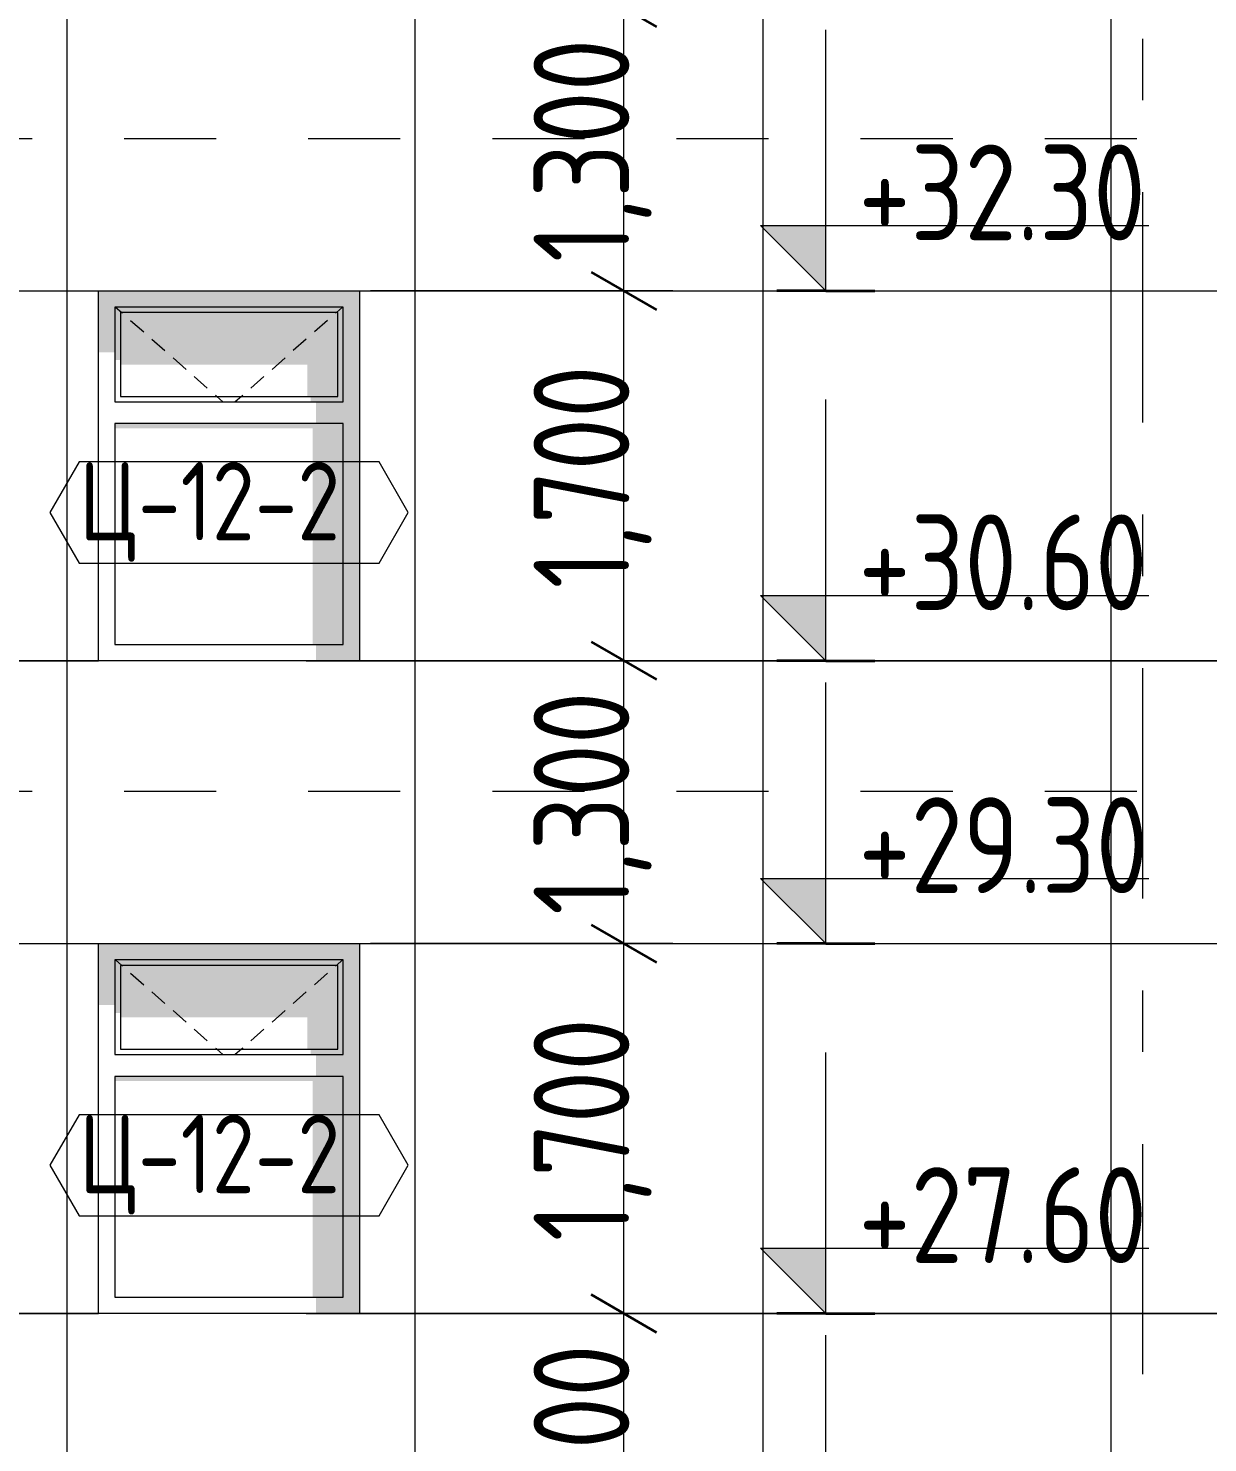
# Model space of a CAD drawing. Header units: millimetres. Extents: x 18162 to 7085488, y 72188 to 247925.
# Drawn here: x 6571880 to 6577304, y 137348 to 143848 of the extents above; entities that cross this region are included whole.
import ezdxf
from ezdxf.enums import TextEntityAlignment as Align

# ---------------------------------------------------------------- set-up
doc = ezdxf.new("R2010")
doc.units = ezdxf.units.MM
doc.header["$MEASUREMENT"] = 0
doc.linetypes.add('Dashed', pattern=[423.333333, 211.666667, -211.666667])
doc.linetypes.add('Double Dashed', pattern=[1093.611073, 529.166651, -211.666656, 141.111112, -211.666656])
for name, color, linetype in [('Archicad Windows', 7, 'Continuous'), ('Structural - Bearing', 7, 'Continuous'), ('Structural - Grid', 7, 'Continuous')]:
    doc.layers.add(name, color=color, linetype=linetype)
doc.styles.add('GENERATED_STYLE_3', font='', dxfattribs={"width": 0.8})
doc.styles.get('GENERATED_STYLE_3').set_extended_font_data('ISOCPEUR MON')
doc.dimstyles.new('GENERATED_STYLE__32', dxfattribs={"dimtxt": 440.00001, "dimasz": 228, "dimexe": 0.18, "dimexo": 50, "dimgap": 0, "dimtad": 1, "dimdec": 0, "dimzin": 0, "dimdsep": 46, "dimtxsty": 'GENERATED_STYLE_3', "dimblk": 'ARROWHEAD_2', "dimblk1": 'ARROWHEAD_2', "dimblk2": 'ARROWHEAD_2', "dimcen": 0.09, "dimclrd": 13, "dimclre": 13, "dimclrt": 13, "dimadec": 0, "dimazin": 0, "dimtfac": 1, "dimtdec": 4, "dimtmove": 0, "dimatfit": 3, "dimfxl": 1, "dimtolj": 1, "dimtzin": 0, "dimarcsym": 0})
doc.dimstyles.new('GENERATED_STYLE__33', dxfattribs={"dimtxt": 440.00001, "dimasz": 228, "dimexe": 0.18, "dimexo": 20220.414063, "dimgap": 0, "dimtad": 1, "dimdec": 0, "dimzin": 0, "dimdsep": 46, "dimtxsty": 'GENERATED_STYLE_3', "dimblk": 'ARROWHEAD_2', "dimblk1": 'ARROWHEAD_2', "dimblk2": 'ARROWHEAD_2', "dimcen": 0.09, "dimclrd": 13, "dimclre": 13, "dimclrt": 13, "dimadec": 0, "dimazin": 0, "dimtfac": 1, "dimtdec": 4, "dimtmove": 0, "dimatfit": 3, "dimfxl": 1, "dimtolj": 1, "dimtzin": 0, "dimarcsym": 0})
doc.dimstyles.new('GENERATED_STYLE__38', dxfattribs={"dimtxt": 440.00001, "dimasz": 228, "dimexe": 0.18, "dimexo": 20336.646461, "dimgap": 0, "dimtad": 1, "dimdec": 0, "dimzin": 0, "dimdsep": 46, "dimtxsty": 'GENERATED_STYLE_3', "dimblk": 'ARROWHEAD_2', "dimblk1": 'ARROWHEAD_2', "dimblk2": 'ARROWHEAD_2', "dimcen": 0.09, "dimclrd": 13, "dimclre": 13, "dimclrt": 13, "dimadec": 0, "dimazin": 0, "dimtfac": 1, "dimtdec": 4, "dimtmove": 0, "dimatfit": 3, "dimfxl": 1, "dimtolj": 1, "dimtzin": 0, "dimarcsym": 0})
doc.dimstyles.new('GENERATED_STYLE__39', dxfattribs={"dimtxt": 440.00001, "dimasz": 228, "dimexe": 0.18, "dimexo": 20256.234337, "dimgap": 0, "dimtad": 1, "dimdec": 0, "dimzin": 0, "dimdsep": 46, "dimtxsty": 'GENERATED_STYLE_3', "dimblk": 'ARROWHEAD_2', "dimblk1": 'ARROWHEAD_2', "dimblk2": 'ARROWHEAD_2', "dimcen": 0.09, "dimclrd": 13, "dimclre": 13, "dimclrt": 13, "dimadec": 0, "dimazin": 0, "dimtfac": 1, "dimtdec": 4, "dimtmove": 0, "dimatfit": 3, "dimfxl": 1, "dimtolj": 1, "dimtzin": 0, "dimarcsym": 0})
doc.dimstyles.new('GENERATED_STYLE__41', dxfattribs={"dimtxt": 440.00001, "dimasz": 228, "dimexe": 0.18, "dimexo": 18955.962133, "dimgap": 0, "dimtad": 1, "dimdec": 0, "dimzin": 0, "dimdsep": 46, "dimtxsty": 'GENERATED_STYLE_3', "dimblk": 'ARROWHEAD_2', "dimblk1": 'ARROWHEAD_2', "dimblk2": 'ARROWHEAD_2', "dimcen": 0.09, "dimclrd": 13, "dimclre": 13, "dimclrt": 13, "dimadec": 0, "dimazin": 0, "dimtfac": 1, "dimtdec": 4, "dimtmove": 0, "dimatfit": 3, "dimfxl": 1, "dimtolj": 1, "dimtzin": 0, "dimarcsym": 0})

# ---------------------------------------------------------------- blocks, each defined once
blk = doc.blocks.new('*X3168', base_point=(6480357.9, 110341.8))
at = {"layer": 'Structural - Bearing', "color": 8, "linetype": 'Continuous', "lineweight": 13}
for p, q in [((6577303.6, 139641.8), (6577353.6, 139641.8)), ((6577303.6, 137941.8), (6577353.6, 137941.8)), ((6577353.6, 137941.8), (6577303.6, 137941.8))]:
    blk.add_line(p, q, dxfattribs=at)
blk = doc.blocks.new('*X3172', base_point=(6480357.9, 110341.8))
at = {"layer": 'Structural - Bearing', "color": 8, "linetype": 'Continuous', "lineweight": 13}
for p, q in [((6570457.9, 140241.8), (6570457.9, 137941.8)), ((6572057.9, 140241.8), (6572057.9, 137941.8)), ((6573657.9, 140241.8), (6573657.9, 137941.8)), ((6575257.9, 140241.8), (6575257.9, 137941.8)), ((6576857.9, 140241.8), (6576857.9, 137941.8)), ((6569844, 139641.8), (6569957.9, 139641.8)), ((6569957.9, 139641.8), (6570457.9, 139641.8)), ((6570457.9, 139641.8), (6571557.9, 139641.8)), ((6571557.9, 139641.8), (6572057.9, 139641.8)), ((6572057.9, 139641.8), (6572203.6, 139641.8)), ((6573403.6, 139641.8), (6573657.9, 139641.8)), ((6573657.9, 139641.8), (6574757.9, 139641.8)), ((6574757.9, 139641.8), (6575257.9, 139641.8)), ((6575257.9, 139641.8), (6576357.9, 139641.8)), ((6576357.9, 139641.8), (6576857.9, 139641.8)), ((6576857.9, 139641.8), (6577303.6, 139641.8)), ((6569844, 137941.8), (6569957.9, 137941.8)), ((6569957.9, 137941.8), (6569844, 137941.8)), ((6570457.9, 137941.8), (6569957.9, 137941.8)), ((6569957.9, 137941.8), (6570457.9, 137941.8)), ((6570457.9, 137941.8), (6571557.9, 137941.8)), ((6570457.9, 137941.8), (6570457.9, 137341.8)), ((6571557.9, 137941.8), (6570457.9, 137941.8)), ((6572057.9, 137941.8), (6571557.9, 137941.8)), ((6571557.9, 137941.8), (6572057.9, 137941.8)), ((6572057.9, 137941.8), (6572203.6, 137941.8)), ((6572057.9, 137941.8), (6572057.9, 137341.8)), ((6572203.6, 137941.8), (6572057.9, 137941.8)), ((6573157.9, 137941.8), (6573657.9, 137941.8)), ((6573657.9, 137941.8), (6573403.6, 137941.8)), ((6573657.9, 137941.8), (6574757.9, 137941.8)), ((6573657.9, 137941.8), (6573657.9, 137341.8)), ((6574757.9, 137941.8), (6573657.9, 137941.8)), ((6575257.9, 137941.8), (6574757.9, 137941.8)), ((6574757.9, 137941.8), (6575257.9, 137941.8)), ((6575257.9, 137941.8), (6576357.9, 137941.8)), ((6575257.9, 137941.8), (6575257.9, 137341.8)), ((6576357.9, 137941.8), (6575257.9, 137941.8)), ((6576857.9, 137941.8), (6576357.9, 137941.8)), ((6576357.9, 137941.8), (6576857.9, 137941.8)), ((6576857.9, 137941.8), (6577303.6, 137941.8)), ((6576857.9, 137941.8), (6576857.9, 137341.8)), ((6577303.6, 137941.8), (6576857.9, 137941.8)), ((6570457.9, 137341.8), (6570457.9, 137241.8)), ((6572057.9, 137341.8), (6572057.9, 137241.8)), ((6573657.9, 137341.8), (6573657.9, 137241.8)), ((6575257.9, 137341.8), (6575257.9, 137241.8)), ((6576857.9, 137341.8), (6576857.9, 137241.8))]:
    blk.add_line(p, q, dxfattribs=at)
blk = doc.blocks.new('*X3177', base_point=(6480357.9, 110341.8))
at = {"layer": 'Structural - Bearing', "color": 8, "linetype": 'Continuous', "lineweight": 13}
for p, q in [((6577303.6, 142641.8), (6577353.6, 142641.8)), ((6577303.6, 140941.8), (6577353.6, 140941.8)), ((6577353.6, 140941.8), (6577303.6, 140941.8))]:
    blk.add_line(p, q, dxfattribs=at)
blk = doc.blocks.new('*X3181', base_point=(6480357.9, 110341.8))
at = {"layer": 'Structural - Bearing', "color": 8, "linetype": 'Continuous', "lineweight": 13}
for p, q in [((6570457.9, 143241.8), (6570457.9, 140941.8)), ((6572057.9, 143241.8), (6572057.9, 140941.8)), ((6573657.9, 143241.8), (6573657.9, 140941.8)), ((6575257.9, 143241.8), (6575257.9, 140941.8)), ((6576857.9, 143241.8), (6576857.9, 140941.8)), ((6569844, 142641.8), (6569957.9, 142641.8)), ((6569957.9, 142641.8), (6570457.9, 142641.8)), ((6570457.9, 142641.8), (6571557.9, 142641.8)), ((6571557.9, 142641.8), (6572057.9, 142641.8)), ((6572057.9, 142641.8), (6572203.6, 142641.8)), ((6573403.6, 142641.8), (6573657.9, 142641.8)), ((6573657.9, 142641.8), (6574757.9, 142641.8)), ((6574757.9, 142641.8), (6575257.9, 142641.8)), ((6575257.9, 142641.8), (6576357.9, 142641.8)), ((6576357.9, 142641.8), (6576857.9, 142641.8)), ((6576857.9, 142641.8), (6577303.6, 142641.8)), ((6569844, 140941.8), (6569957.9, 140941.8)), ((6569957.9, 140941.8), (6569844, 140941.8)), ((6570457.9, 140941.8), (6569957.9, 140941.8)), ((6569957.9, 140941.8), (6570457.9, 140941.8)), ((6570457.9, 140941.8), (6571557.9, 140941.8)), ((6570457.9, 140941.8), (6570457.9, 140341.8)), ((6571557.9, 140941.8), (6570457.9, 140941.8)), ((6572057.9, 140941.8), (6571557.9, 140941.8)), ((6571557.9, 140941.8), (6572057.9, 140941.8)), ((6572057.9, 140941.8), (6572203.6, 140941.8)), ((6572057.9, 140941.8), (6572057.9, 140341.8)), ((6572203.6, 140941.8), (6572057.9, 140941.8)), ((6573157.9, 140941.8), (6573657.9, 140941.8)), ((6573657.9, 140941.8), (6573403.6, 140941.8)), ((6573657.9, 140941.8), (6574757.9, 140941.8)), ((6573657.9, 140941.8), (6573657.9, 140341.8)), ((6574757.9, 140941.8), (6573657.9, 140941.8)), ((6575257.9, 140941.8), (6574757.9, 140941.8)), ((6574757.9, 140941.8), (6575257.9, 140941.8)), ((6575257.9, 140941.8), (6576357.9, 140941.8)), ((6575257.9, 140941.8), (6575257.9, 140341.8)), ((6576357.9, 140941.8), (6575257.9, 140941.8)), ((6576857.9, 140941.8), (6576357.9, 140941.8)), ((6576357.9, 140941.8), (6576857.9, 140941.8)), ((6576857.9, 140941.8), (6577303.6, 140941.8)), ((6576857.9, 140941.8), (6576857.9, 140341.8)), ((6577303.6, 140941.8), (6576857.9, 140941.8)), ((6570457.9, 140341.8), (6570457.9, 140241.8)), ((6572057.9, 140341.8), (6572057.9, 140241.8)), ((6573657.9, 140341.8), (6573657.9, 140241.8)), ((6575257.9, 140341.8), (6575257.9, 140241.8)), ((6576857.9, 140341.8), (6576857.9, 140241.8))]:
    blk.add_line(p, q, dxfattribs=at)
blk = doc.blocks.new('*X3190', base_point=(6480357.9, 110341.8))
at = {"layer": 'Structural - Bearing', "color": 8, "linetype": 'Continuous', "lineweight": 13}
for p, q in [((6570457.9, 146241.8), (6570457.9, 143941.8)), ((6572057.9, 146241.8), (6572057.9, 143941.8)), ((6573657.9, 146241.8), (6573657.9, 143941.8)), ((6575257.9, 146241.8), (6575257.9, 143941.8)), ((6576857.9, 146241.8), (6576857.9, 143941.8)), ((6569844, 145641.8), (6569957.9, 145641.8)), ((6569957.9, 145641.8), (6570457.9, 145641.8)), ((6570457.9, 145641.8), (6571557.9, 145641.8)), ((6571557.9, 145641.8), (6572057.9, 145641.8)), ((6572057.9, 145641.8), (6572203.6, 145641.8)), ((6573403.6, 145641.8), (6573657.9, 145641.8)), ((6573657.9, 145641.8), (6574757.9, 145641.8)), ((6574757.9, 145641.8), (6575257.9, 145641.8)), ((6575257.9, 145641.8), (6576357.9, 145641.8)), ((6576357.9, 145641.8), (6576857.9, 145641.8)), ((6576857.9, 145641.8), (6577303.6, 145641.8)), ((6569844, 143941.8), (6569957.9, 143941.8)), ((6569957.9, 143941.8), (6569844, 143941.8)), ((6570457.9, 143941.8), (6569957.9, 143941.8)), ((6569957.9, 143941.8), (6570457.9, 143941.8)), ((6570457.9, 143941.8), (6571557.9, 143941.8)), ((6570457.9, 143941.8), (6570457.9, 143341.8)), ((6571557.9, 143941.8), (6570457.9, 143941.8)), ((6572057.9, 143941.8), (6571557.9, 143941.8)), ((6571557.9, 143941.8), (6572057.9, 143941.8)), ((6572057.9, 143941.8), (6572203.6, 143941.8)), ((6572057.9, 143941.8), (6572057.9, 143341.8)), ((6572203.6, 143941.8), (6572057.9, 143941.8)), ((6573157.9, 143941.8), (6573657.9, 143941.8)), ((6573657.9, 143941.8), (6573403.6, 143941.8)), ((6573657.9, 143941.8), (6574757.9, 143941.8)), ((6573657.9, 143941.8), (6573657.9, 143341.8)), ((6574757.9, 143941.8), (6573657.9, 143941.8)), ((6575257.9, 143941.8), (6574757.9, 143941.8)), ((6574757.9, 143941.8), (6575257.9, 143941.8)), ((6575257.9, 143941.8), (6576357.9, 143941.8)), ((6575257.9, 143941.8), (6575257.9, 143341.8)), ((6576357.9, 143941.8), (6575257.9, 143941.8)), ((6576857.9, 143941.8), (6576357.9, 143941.8)), ((6576357.9, 143941.8), (6576857.9, 143941.8)), ((6576857.9, 143941.8), (6577303.6, 143941.8)), ((6576857.9, 143941.8), (6576857.9, 143341.8)), ((6577303.6, 143941.8), (6576857.9, 143941.8)), ((6570457.9, 143341.8), (6570457.9, 143241.8)), ((6572057.9, 143341.8), (6572057.9, 143241.8)), ((6573657.9, 143341.8), (6573657.9, 143241.8)), ((6575257.9, 143341.8), (6575257.9, 143241.8)), ((6576857.9, 143341.8), (6576857.9, 143241.8))]:
    blk.add_line(p, q, dxfattribs=at)
blk = doc.blocks.new('*D3395', base_point=(6480357.9, 110341.8))
at = {"color": 12, "linetype": 'Continuous', "lineweight": 35}
for p, q in [((6574468.7, 138028.4), (6574768.7, 137855.2)), ((6574468.7, 136728.4), (6574768.7, 136555.2))]:
    blk.add_line(p, q, dxfattribs=at)
at = {"color": 13, "linetype": 'Continuous', "lineweight": 13}
for p, q in [((6574843.7, 137941.8), (6573453.6, 137941.8)), ((6574618.7, 136641.8), (6574618.7, 137941.8)), ((6574843.7, 136641.8), (6573453.6, 136641.8))]:
    blk.add_line(p, q, dxfattribs=at)
at = {"color": 13, "lineweight": 13, "insert": (6574746.3, 136773.6), "char_height": 440, "attachment_point": 7, "rotation": 90, "style": 'GENERATED_STYLE_3'}
blk.add_mtext('\\A1;{\\pql;\\fISOCPEUR MON|b0|i0|c0|p0;\\W0.800000;1,300}', dxfattribs=at)
blk = doc.blocks.new('ARROWHEAD_2')
at = {"color": 0, "linetype": 'Continuous', "lineweight": 0}
for p, q in [((-0.378, -0.655), (0.378, 0.655)), ((0, 0), (-1, 0))]:
    blk.add_line(p, q, dxfattribs=at)
blk = doc.blocks.new('*D3396', base_point=(6480357.9, 110341.8))
at = {"color": 12, "linetype": 'Continuous', "lineweight": 35}
for p, q in [((6574468.7, 139728.4), (6574768.7, 139555.2)), ((6574468.7, 138028.4), (6574768.7, 137855.2))]:
    blk.add_line(p, q, dxfattribs=at)
at = {"color": 13, "linetype": 'Continuous', "lineweight": 13}
for p, q in [((6574843.7, 139641.8), (6573453.6, 139641.8)), ((6574618.7, 137941.8), (6574618.7, 139641.8)), ((6574843.7, 137941.8), (6573453.6, 137941.8))]:
    blk.add_line(p, q, dxfattribs=at)
at = {"color": 13, "lineweight": 13, "insert": (6574746.3, 138273.6), "char_height": 440, "attachment_point": 7, "rotation": 90, "style": 'GENERATED_STYLE_3'}
blk.add_mtext('\\A1;{\\pql;\\fISOCPEUR MON|b0|i0|c0|p0;\\W0.800000;1,700}', dxfattribs=at)
blk = doc.blocks.new('*D3397', base_point=(6480357.9, 110341.8))
at = {"color": 12, "linetype": 'Continuous', "lineweight": 35}
for p, q in [((6574468.7, 141028.4), (6574768.7, 140855.2)), ((6574468.7, 139728.4), (6574768.7, 139555.2))]:
    blk.add_line(p, q, dxfattribs=at)
at = {"color": 13, "linetype": 'Continuous', "lineweight": 13}
for p, q in [((6574843.7, 140941.8), (6573453.6, 140941.8)), ((6574618.7, 139641.8), (6574618.7, 140941.8)), ((6574843.7, 139641.8), (6573453.6, 139641.8))]:
    blk.add_line(p, q, dxfattribs=at)
at = {"color": 13, "lineweight": 13, "insert": (6574746.3, 139773.6), "char_height": 440, "attachment_point": 7, "rotation": 90, "style": 'GENERATED_STYLE_3'}
blk.add_mtext('\\A1;{\\pql;\\fISOCPEUR MON|b0|i0|c0|p0;\\W0.800000;1,300}', dxfattribs=at)
blk = doc.blocks.new('*D3398', base_point=(6480357.9, 110341.8))
at = {"color": 12, "linetype": 'Continuous', "lineweight": 35}
for p, q in [((6574468.7, 142728.4), (6574768.7, 142555.2)), ((6574468.7, 141028.4), (6574768.7, 140855.2))]:
    blk.add_line(p, q, dxfattribs=at)
at = {"color": 13, "linetype": 'Continuous', "lineweight": 13}
for p, q in [((6574843.7, 142641.8), (6573453.6, 142641.8)), ((6574618.7, 140941.8), (6574618.7, 142641.8)), ((6574843.7, 140941.8), (6573453.6, 140941.8))]:
    blk.add_line(p, q, dxfattribs=at)
at = {"color": 13, "lineweight": 13, "insert": (6574746.3, 141273.6), "char_height": 440, "attachment_point": 7, "rotation": 90, "style": 'GENERATED_STYLE_3'}
blk.add_mtext('\\A1;{\\pql;\\fISOCPEUR MON|b0|i0|c0|p0;\\W0.800000;1,700}', dxfattribs=at)
blk = doc.blocks.new('*D3399', base_point=(6480357.9, 110341.8))
at = {"color": 12, "linetype": 'Continuous', "lineweight": 35}
for p, q in [((6574468.7, 144028.4), (6574768.7, 143855.2)), ((6574468.7, 142728.4), (6574768.7, 142555.2))]:
    blk.add_line(p, q, dxfattribs=at)
at = {"color": 13, "linetype": 'Continuous', "lineweight": 13}
for p, q in [((6574843.7, 143941.8), (6573453.6, 143941.8)), ((6574618.7, 142641.8), (6574618.7, 143941.8)), ((6574843.7, 142641.8), (6573453.6, 142641.8))]:
    blk.add_line(p, q, dxfattribs=at)
at = {"color": 13, "lineweight": 13, "insert": (6574746.3, 142773.6), "char_height": 440, "attachment_point": 7, "rotation": 90, "style": 'GENERATED_STYLE_3'}
blk.add_mtext('\\A1;{\\pql;\\fISOCPEUR MON|b0|i0|c0|p0;\\W0.800000;1,300}', dxfattribs=at)
blk = doc.blocks.new('*D3438', base_point=(6480357.9, 110341.8))
at = {"color": 12, "linetype": 'Continuous', "lineweight": 35}
for p, q in [((6581093.6, 137378.4), (6581393.6, 137205.2)), ((6581093.6, 137178.4), (6581393.6, 137005.2))]:
    blk.add_line(p, q, dxfattribs=at)
at = {"color": 13, "linetype": 'Continuous', "lineweight": 13}
blk.add_line((6581243.6, 137091.8), (6581243.6, 137291.8), dxfattribs=at)
blk = doc.blocks.new('*D3439', base_point=(6480357.9, 110341.8))
at = {"color": 12, "linetype": 'Continuous', "lineweight": 35}
for p, q in [((6581093.6, 140178.4), (6581393.6, 140005.2)), ((6581093.6, 137378.4), (6581393.6, 137205.2))]:
    blk.add_line(p, q, dxfattribs=at)
at = {"color": 13, "linetype": 'Continuous', "lineweight": 13}
for p, q in [((6581468.6, 140091.8), (6578874, 140091.8)), ((6581243.6, 137291.8), (6581243.6, 140091.8)), ((6581468.6, 137291.8), (6578874, 137291.8)), ((6581243.6, 137091.8), (6581243.6, 137291.8))]:
    blk.add_line(p, q, dxfattribs=at)
at = {"color": 13, "lineweight": 13, "char_height": 440, "attachment_point": 7, "rotation": 90, "style": 'GENERATED_STYLE_3'}
for s, insert in [('\\A1;{\\pql;\\fISOCPEUR MON|b0|i0|c0|p0;\\W0.800000;200}', (6581283.3, 139267.4)), ('\\A1;{\\pql;\\fISOCPEUR MON|b0|i0|c0|p0;\\W0.800000;2,800}', (6581371.1, 137769.7))]:
    blk.add_mtext(s, dxfattribs=dict(at, insert=insert))
blk = doc.blocks.new('*D3440', base_point=(6480357.9, 110341.8))
at = {"color": 12, "linetype": 'Continuous', "lineweight": 35}
for p, q in [((6581093.6, 140378.4), (6581393.6, 140205.2)), ((6581093.6, 140178.4), (6581393.6, 140005.2))]:
    blk.add_line(p, q, dxfattribs=at)
at = {"color": 13, "linetype": 'Continuous', "lineweight": 13}
blk.add_line((6581243.6, 140091.8), (6581243.6, 140291.8), dxfattribs=at)
blk = doc.blocks.new('*D3441', base_point=(6480357.9, 110341.8))
at = {"color": 12, "linetype": 'Continuous', "lineweight": 35}
for p, q in [((6581093.6, 143178.4), (6581393.6, 143005.2)), ((6581093.6, 140378.4), (6581393.6, 140205.2))]:
    blk.add_line(p, q, dxfattribs=at)
at = {"color": 13, "linetype": 'Continuous', "lineweight": 13}
for p, q in [((6581468.6, 143091.8), (6578874, 143091.8)), ((6581243.6, 140291.8), (6581243.6, 143091.8)), ((6581468.6, 140291.8), (6578874, 140291.8)), ((6581243.6, 140091.8), (6581243.6, 140291.8))]:
    blk.add_line(p, q, dxfattribs=at)
at = {"color": 13, "lineweight": 13, "char_height": 440, "attachment_point": 7, "rotation": 90, "style": 'GENERATED_STYLE_3'}
for s, insert in [('\\A1;{\\pql;\\fISOCPEUR MON|b0|i0|c0|p0;\\W0.800000;200}', (6581283.3, 142267.4)), ('\\A1;{\\pql;\\fISOCPEUR MON|b0|i0|c0|p0;\\W0.800000;2,800}', (6581371.1, 140769.7))]:
    blk.add_mtext(s, dxfattribs=dict(at, insert=insert))
blk = doc.blocks.new('*D3442', base_point=(6480357.9, 110341.8))
at = {"color": 12, "linetype": 'Continuous', "lineweight": 35}
for p, q in [((6581093.6, 143378.4), (6581393.6, 143205.2)), ((6581093.6, 143178.4), (6581393.6, 143005.2))]:
    blk.add_line(p, q, dxfattribs=at)
at = {"color": 13, "linetype": 'Continuous', "lineweight": 13}
for p, q in [((6581468.6, 143291.8), (6578874, 143291.8)), ((6581243.6, 143091.8), (6581243.6, 143291.8))]:
    blk.add_line(p, q, dxfattribs=at)
blk = doc.blocks.new('*D3443', base_point=(6480357.9, 110341.8))
at = {"color": 12, "linetype": 'Continuous', "lineweight": 35}
for p, q in [((6581093.6, 146178.4), (6581393.6, 146005.2)), ((6581093.6, 143378.4), (6581393.6, 143205.2))]:
    blk.add_line(p, q, dxfattribs=at)
at = {"color": 13, "linetype": 'Continuous', "lineweight": 13}
blk.add_line((6581243.6, 143291.8), (6581243.6, 146091.8), dxfattribs=at)
at = {"color": 13, "lineweight": 13, "char_height": 440, "attachment_point": 7, "rotation": 90, "style": 'GENERATED_STYLE_3'}
for s, insert in [('\\A1;{\\pql;\\fISOCPEUR MON|b0|i0|c0|p0;\\W0.800000;200}', (6581283.3, 145267.4)), ('\\A1;{\\pql;\\fISOCPEUR MON|b0|i0|c0|p0;\\W0.800000;2,800}', (6581371.1, 143769.7))]:
    blk.add_mtext(s, dxfattribs=dict(at, insert=insert))
blk = doc.blocks.new('*D3444', base_point=(6480357.9, 110341.8))
at = {"color": 12, "linetype": 'Continuous', "lineweight": 35}
for p, q in [((6581093.6, 146378.4), (6581393.6, 146205.2)), ((6581093.6, 146178.4), (6581393.6, 146005.2))]:
    blk.add_line(p, q, dxfattribs=at)
at = {"color": 13, "linetype": 'Continuous', "lineweight": 13}
for p, q in [((6581468.6, 146291.8), (6578874, 146291.8)), ((6581243.6, 146091.8), (6581243.6, 146291.8)), ((6581468.6, 146091.8), (6578874, 146091.8)), ((6581243.6, 143291.8), (6581243.6, 146091.8))]:
    blk.add_line(p, q, dxfattribs=at)
blk = doc.blocks.new('*D3456', base_point=(6480357.9, 110341.8))
at = {"color": 13, "linetype": 'Continuous', "lineweight": 13}
for p, q in [((6582152.7, 116291.8), (6582152.7, 149091.8)), ((6582152.7, 116091.8), (6582152.7, 116291.8)), ((6582377.7, 116091.8), (6578789.6, 116091.8))]:
    blk.add_line(p, q, dxfattribs=at)
at = {"color": 12, "linetype": 'Continuous', "lineweight": 35}
for p, q in [((6582002.7, 116378.4), (6582302.7, 116205.2)), ((6582002.7, 116178.4), (6582302.7, 116005.2))]:
    blk.add_line(p, q, dxfattribs=at)
blk = doc.blocks.new('*D3457', base_point=(6480357.9, 110341.8))
at = {"color": 12, "linetype": 'Continuous', "lineweight": 35}
for p, q in [((6582002.7, 149178.4), (6582302.7, 149005.2)), ((6582002.7, 116378.4), (6582302.7, 116205.2))]:
    blk.add_line(p, q, dxfattribs=at)
at = {"color": 13, "linetype": 'Continuous', "lineweight": 13}
for p, q in [((6582377.7, 149091.8), (6578789.6, 149091.8)), ((6582152.7, 116291.8), (6582152.7, 149091.8)), ((6582377.7, 116291.8), (6578789.6, 116291.8)), ((6582152.7, 116091.8), (6582152.7, 116291.8))]:
    blk.add_line(p, q, dxfattribs=at)
at = {"color": 13, "lineweight": 13, "char_height": 440, "attachment_point": 7, "rotation": 90, "style": 'GENERATED_STYLE_3'}
for s, insert in [('\\A1;{\\pql;\\fISOCPEUR MON|b0|i0|c0|p0;\\W0.800000;200}', (6582192.4, 148267.4)), ('\\A1;{\\pql;\\fISOCPEUR MON|b0|i0|c0|p0;\\W0.800000;32,800}', (6582280.3, 131646.7))]:
    blk.add_mtext(s, dxfattribs=dict(at, insert=insert))
blk = doc.blocks.new('*D3463', base_point=(6480357.9, 110341.8))
at = {"color": 12, "linetype": 'Continuous', "lineweight": 35}
for p, q in [((6582911.8, 160878.4), (6583211.8, 160705.2)), ((6582911.8, 110008.4), (6583211.8, 109835.2))]:
    blk.add_line(p, q, dxfattribs=at)
at = {"color": 13, "linetype": 'Continuous', "lineweight": 13}
for p, q in [((6583286.8, 160791.8), (6577609.6, 160791.8)), ((6583061.8, 109921.8), (6583061.8, 160791.8)), ((6583286.8, 109921.8), (6578912.5, 109921.8)), ((6583061.8, 109775.1), (6583061.8, 109921.8))]:
    blk.add_line(p, q, dxfattribs=at)
at = {"color": 13, "lineweight": 13, "insert": (6583189.4, 134680.6), "char_height": 440, "attachment_point": 7, "rotation": 90, "style": 'GENERATED_STYLE_3'}
blk.add_mtext('\\A1;{\\pql;\\fISOCPEUR MON|b0|i0|c0|p0;\\W0.800000;50,870}', dxfattribs=at)
blk = doc.blocks.new('Label_299_2', base_point=(6572803.6, 138388.9))
at = {"color": 13, "linetype": 'Continuous', "lineweight": 13, "flags": 128}
blk.add_lwpolyline([(6571979.7, 138623.2), (6572113.8, 138390.9), (6573493.4, 138390.9), (6573627.5, 138623.2), (6573493.4, 138855.5), (6572113.8, 138855.5)], close=True, dxfattribs=at)
at = {"color": 13, "lineweight": 13, "insert": (6572113.8, 138854.7), "char_height": 360, "attachment_point": 1, "style": 'GENERATED_STYLE_3'}
blk.add_mtext('\\A1;{\\pql;\\pt0,253000;\\fISOCPEUR MON|b0|i0|c0|p0;\\W0.800000;Ц-12-2\\fISOCPEUR MON|b0|i0|c0|p0;\\W0.800000;\\A1{\\H.66x;\\S^  ;}\\fISOCPEUR MON|b0|i0|c0|p0;\\W0.800000;\\fISOCPEUR MON|b0|i0|c0|p0;\\W0.800000;\\A1{\\H.66x;\\S^  ;}\\fISOCPEUR MON|b0|i0|c0|p0;\\W0.800000; \\fISOCPEUR MON|b0|i0|c0|p0;\\W0.800000;\\fISOCPEUR MON|b0|i0|c0|p0;\\W0.800000;\\fISOCPEUR MON|b0|i0|c0|p0;\\W0.800000;\\fISOCPEUR MON|b0|i0|c0|p0;\\W0.800000;\\fISOCPEUR MON|b0|i0|c0|p0;\\W0.800000;\\fISOCPEUR MON|b0|i0|c0|p0;\\W0.800000;\\fISOCPEUR MON|b0|i0|c0|p0;\\W0.800000;\\fISOCPEUR MON|b0|i0|c0|p0;\\W0.800000;\\fISOCPEUR MON|b0|i0|c0|p0;\\W0.800000;\\fISOCPEUR MON|b0|i0|c0|p0;\\W0.800000;\\fISOCPEUR MON|b0|i0|c0|p0;\\W0.800000;\\fISOCPEUR MON|b0|i0|c0|p0;\\W0.800000;\\fISOCPEUR MON|b0|i0|c0|p0;\\W0.800000;\\fISOCPEUR MON|b0|i0|c0|p0;\\W0.800000;\\fISOCPEUR MON|b0|i0|c0|p0;\\W0.800000;\\fISOCPEUR MON|b0|i0|c0|p0;\\W0.800000;\\fISOCPEUR MON|b0|i0|c0|p0;\\W0.800000;\\fISOCPEUR MON|b0|i0|c0|p0;\\W0.800000;\\fISOCPEUR MON|b0|i0|c0|p0;\\W0.800000;\\fISOCPEUR MON|b0|i0|c0|p0;\\W0.800000;\\fISOCPEUR MON|b0|i0|c0|p0;\\W0.800000;\\fISOCPEUR MON|b0|i0|c0|p0;\\W0.800000;\\fISOCPEUR MON|b0|i0|c0|p0;\\W0.800000;\\fISOCPEUR MON|b0|i0|c0|p0;\\W0.800000;\\fISOCPEUR MON|b0|i0|c0|p0;\\W0.800000;\\fISOCPEUR MON|b0|i0|c0|p0;\\W0.800000;\\fISOCPEUR MON|b0|i0|c0|p0;\\W0.800000;\\fISOCPEUR MON|b0|i0|c0|p0;\\W0.800000;\\fISOCPEUR MON|b0|i0|c0|p0;\\W0.800000;\\fISOCPEUR MON|b0|i0|c0|p0;\\W0.800000;\\fISOCPEUR MON|b0|i0|c0|p0;\\W0.800000;\\fISOCPEUR MON|b0|i0|c0|p0;\\W0.800000;\\fISOCPEUR MON|b0|i0|c0|p0;\\W0.800000;\\fISOCPEUR MON|b0|i0|c0|p0;\\W0.800000;\\fISOCPEUR MON|b0|i0|c0|p0;\\W0.800000;\\fISOCPEUR MON|b0|i0|c0|p0;\\W0.800000;\\fISOCPEUR MON|b0|i0|c0|p0;\\W0.800000;\\fISOCPEUR MON|b0|i0|c0|p0;\\W0.800000;\\fISOCPEUR MON|b0|i0|c0|p0;\\W0.800000;\\fISOCPEUR MON|b0|i0|c0|p0;\\W0.800000;\\fISOCPEUR MON|b0|i0|c0|p0;\\W0.800000;\\fISOCPEUR MON|b0|i0|c0|p0;\\W0.800000;\\fISOCPEUR MON|b0|i0|c0|p0;\\W0.800000;}', dxfattribs=at)
blk = doc.blocks.new('Label_303_2', base_point=(6572803.6, 141388.9))
at = {"color": 13, "linetype": 'Continuous', "lineweight": 13, "flags": 128}
blk.add_lwpolyline([(6571979.7, 141623.2), (6572113.8, 141390.9), (6573493.4, 141390.9), (6573627.5, 141623.2), (6573493.4, 141855.5), (6572113.8, 141855.5)], close=True, dxfattribs=at)
at = {"color": 13, "lineweight": 13, "insert": (6572113.8, 141854.7), "char_height": 360, "attachment_point": 1, "style": 'GENERATED_STYLE_3'}
blk.add_mtext('\\A1;{\\pql;\\pt0,253000;\\fISOCPEUR MON|b0|i0|c0|p0;\\W0.800000;Ц-12-2\\fISOCPEUR MON|b0|i0|c0|p0;\\W0.800000;\\A1{\\H.66x;\\S^  ;}\\fISOCPEUR MON|b0|i0|c0|p0;\\W0.800000;\\fISOCPEUR MON|b0|i0|c0|p0;\\W0.800000;\\A1{\\H.66x;\\S^  ;}\\fISOCPEUR MON|b0|i0|c0|p0;\\W0.800000; \\fISOCPEUR MON|b0|i0|c0|p0;\\W0.800000;\\fISOCPEUR MON|b0|i0|c0|p0;\\W0.800000;\\fISOCPEUR MON|b0|i0|c0|p0;\\W0.800000;\\fISOCPEUR MON|b0|i0|c0|p0;\\W0.800000;\\fISOCPEUR MON|b0|i0|c0|p0;\\W0.800000;\\fISOCPEUR MON|b0|i0|c0|p0;\\W0.800000;\\fISOCPEUR MON|b0|i0|c0|p0;\\W0.800000;\\fISOCPEUR MON|b0|i0|c0|p0;\\W0.800000;\\fISOCPEUR MON|b0|i0|c0|p0;\\W0.800000;\\fISOCPEUR MON|b0|i0|c0|p0;\\W0.800000;\\fISOCPEUR MON|b0|i0|c0|p0;\\W0.800000;\\fISOCPEUR MON|b0|i0|c0|p0;\\W0.800000;\\fISOCPEUR MON|b0|i0|c0|p0;\\W0.800000;\\fISOCPEUR MON|b0|i0|c0|p0;\\W0.800000;\\fISOCPEUR MON|b0|i0|c0|p0;\\W0.800000;\\fISOCPEUR MON|b0|i0|c0|p0;\\W0.800000;\\fISOCPEUR MON|b0|i0|c0|p0;\\W0.800000;\\fISOCPEUR MON|b0|i0|c0|p0;\\W0.800000;\\fISOCPEUR MON|b0|i0|c0|p0;\\W0.800000;\\fISOCPEUR MON|b0|i0|c0|p0;\\W0.800000;\\fISOCPEUR MON|b0|i0|c0|p0;\\W0.800000;\\fISOCPEUR MON|b0|i0|c0|p0;\\W0.800000;\\fISOCPEUR MON|b0|i0|c0|p0;\\W0.800000;\\fISOCPEUR MON|b0|i0|c0|p0;\\W0.800000;\\fISOCPEUR MON|b0|i0|c0|p0;\\W0.800000;\\fISOCPEUR MON|b0|i0|c0|p0;\\W0.800000;\\fISOCPEUR MON|b0|i0|c0|p0;\\W0.800000;\\fISOCPEUR MON|b0|i0|c0|p0;\\W0.800000;\\fISOCPEUR MON|b0|i0|c0|p0;\\W0.800000;\\fISOCPEUR MON|b0|i0|c0|p0;\\W0.800000;\\fISOCPEUR MON|b0|i0|c0|p0;\\W0.800000;\\fISOCPEUR MON|b0|i0|c0|p0;\\W0.800000;\\fISOCPEUR MON|b0|i0|c0|p0;\\W0.800000;\\fISOCPEUR MON|b0|i0|c0|p0;\\W0.800000;\\fISOCPEUR MON|b0|i0|c0|p0;\\W0.800000;\\fISOCPEUR MON|b0|i0|c0|p0;\\W0.800000;\\fISOCPEUR MON|b0|i0|c0|p0;\\W0.800000;\\fISOCPEUR MON|b0|i0|c0|p0;\\W0.800000;\\fISOCPEUR MON|b0|i0|c0|p0;\\W0.800000;\\fISOCPEUR MON|b0|i0|c0|p0;\\W0.800000;\\fISOCPEUR MON|b0|i0|c0|p0;\\W0.800000;\\fISOCPEUR MON|b0|i0|c0|p0;\\W0.800000;\\fISOCPEUR MON|b0|i0|c0|p0;\\W0.800000;}', dxfattribs=at)
blk = doc.blocks.new('Standard grid marker[387]_2', base_point=(6577003.6, 170341.8))
at = {"layer": 'Structural - Grid', "color": 13, "linetype": 'Double Dashed', "lineweight": 13, "ltscale": 2}
blk.add_line((6577003.6, 169341.8), (6577003.6, 105841.8), dxfattribs=at)
at = {"layer": 'Structural - Grid', "color": 13, "lineweight": 13, "style": 'GENERATED_STYLE_3'}
blk.add_attdef('AC_MarkerText_1', text='', height=500, rotation=360, dxfattribs=at).set_placement((6577003.6, 104491.8), align=Align.TOP_CENTER)

msp = doc.modelspace()

# ---------------------------------------------------------------- hatches: boundary and pattern name
at = {"linetype": 'Continuous', "lineweight": 13}
for points in [[(6575547.9, 142641.8), (6575547.9, 142941.8), (6575247.9, 142941.8)], [(6575547.9, 140941.8), (6575547.9, 141241.8), (6575247.9, 141241.8)], [(6575547.9, 139641.8), (6575547.9, 139941.8), (6575247.9, 139941.8)], [(6575547.9, 137941.8), (6575547.9, 138241.8), (6575247.9, 138241.8)]]:
    msp.add_hatch(color=13, dxfattribs=at).paths.add_polyline_path(points)
at = {"layer": 'Archicad Windows', "linetype": 'Continuous', "lineweight": 0}
for points in [[(6573403.6, 142641.8), (6572203.6, 142641.8), (6572203.6, 142566.8), (6572278.6, 142566.8), (6573328.6, 142566.8), (6573403.6, 142566.8)], [(6572203.6, 142566.8), (6572203.6, 142358.9), (6572278.6, 142358.9), (6572278.6, 142566.8)], [(6573328.6, 142566.8), (6572278.6, 142566.8), (6572278.6, 142541.8), (6572303.6, 142541.8), (6573303.6, 142541.8), (6573328.6, 142541.8)], [(6573328.6, 142131.8), (6573328.6, 142031.8), (6573328.6, 141016.8), (6573403.6, 141016.8), (6573403.6, 142566.8), (6573328.6, 142566.8)], [(6572278.6, 142541.8), (6572278.6, 142323.6), (6572303.6, 142323.6), (6572303.6, 142541.8)], [(6572303.6, 142541.8), (6572303.6, 142302.4), (6573163.6, 142302.4), (6573163.6, 142156.8), (6573303.6, 142156.8), (6573303.6, 142541.8)], [(6573303.6, 142156.8), (6573328.6, 142156.8), (6573328.6, 142541.8), (6573303.6, 142541.8)], [(6573328.6, 142156.8), (6573178.6, 142156.8), (6573178.6, 142131.8), (6573328.6, 142131.8)], [(6573203.6, 142131.8), (6573203.6, 142031.8), (6573328.6, 142031.8), (6573328.6, 142131.8)], [(6573328.6, 142031.8), (6572278.6, 142031.8), (6572278.6, 142010.6), (6573188.6, 142010.6), (6573188.6, 141016.8), (6573328.6, 141016.8)], [(6573403.6, 141016.8), (6573203.6, 141016.8), (6573203.6, 140941.8), (6573403.6, 140941.8)], [(6573403.6, 139641.8), (6572203.6, 139641.8), (6572203.6, 139566.8), (6572278.6, 139566.8), (6573328.6, 139566.8), (6573403.6, 139566.8)], [(6572203.6, 139566.8), (6572203.6, 139358.9), (6572278.6, 139358.9), (6572278.6, 139566.8)], [(6573328.6, 139566.8), (6572278.6, 139566.8), (6572278.6, 139541.8), (6572303.6, 139541.8), (6573303.6, 139541.8), (6573328.6, 139541.8)], [(6573328.6, 139031.8), (6573328.6, 138016.8), (6573403.6, 138016.8), (6573403.6, 139566.8), (6573328.6, 139566.8), (6573328.6, 139131.8)], [(6572278.6, 139541.8), (6572278.6, 139323.6), (6572303.6, 139323.6), (6572303.6, 139541.8)], [(6573303.6, 139541.8), (6572303.6, 139541.8), (6572303.6, 139302.4), (6573163.6, 139302.4), (6573163.6, 139156.8), (6573303.6, 139156.8)], [(6573303.6, 139156.8), (6573328.6, 139156.8), (6573328.6, 139541.8), (6573303.6, 139541.8)], [(6573328.6, 139156.8), (6573178.6, 139156.8), (6573178.6, 139131.8), (6573328.6, 139131.8)], [(6573203.6, 139131.8), (6573203.6, 139031.8), (6573328.6, 139031.8), (6573328.6, 139131.8)], [(6573328.6, 139031.8), (6572278.6, 139031.8), (6572278.6, 139010.6), (6573188.6, 139010.6), (6573188.6, 138016.8), (6573328.6, 138016.8)], [(6573403.6, 138016.8), (6573203.6, 138016.8), (6573203.6, 137941.8), (6573403.6, 137941.8)]]:
    msp.add_hatch(color=49, dxfattribs=at).paths.add_polyline_path(points)

# ---------------------------------------------------------------- linework, layer by layer
at = {"color": 13, "linetype": 'Continuous', "lineweight": 13}
for p, q in [((6575547.9, 142641.8), (6575547.9, 143841.8)), ((6575547.9, 142641.8), (6575247.9, 142941.8)), ((6575247.9, 142941.8), (6575547.9, 142941.8)), ((6575547.9, 142941.8), (6577032.8, 142941.8)), ((6575547.9, 140941.8), (6575547.9, 142141.8)), ((6575547.9, 140941.8), (6575247.9, 141241.8)), ((6575247.9, 141241.8), (6575547.9, 141241.8)), ((6575547.9, 141241.8), (6577032.8, 141241.8)), ((6575547.9, 139641.8), (6575547.9, 140841.8)), ((6575547.9, 139641.8), (6575247.9, 139941.8)), ((6575247.9, 139941.8), (6575547.9, 139941.8)), ((6575547.9, 139941.8), (6577032.8, 139941.8)), ((6575547.9, 137941.8), (6575547.9, 139141.8)), ((6575547.9, 137941.8), (6575247.9, 138241.8)), ((6575247.9, 138241.8), (6575547.9, 138241.8)), ((6575547.9, 138241.8), (6577032.8, 138241.8)), ((6575547.9, 136641.8), (6575547.9, 137841.8))]:
    msp.add_line(p, q, dxfattribs=at)
at = {"color": 8, "linetype": 'Dashed', "lineweight": 13, "ltscale": 2}
for p, q in [((6552000.8, 143341.8), (6583543.5, 143341.8)), ((6552000.8, 140341.8), (6583543.5, 140341.8))]:
    msp.add_line(p, q, dxfattribs=at)
at = {"color": 12, "linetype": 'Continuous', "lineweight": 35}
for p, q in [((6575547.9, 142641.8), (6575322.9, 142641.8)), ((6575547.9, 142641.8), (6575772.9, 142641.8)), ((6575547.9, 140941.8), (6575322.9, 140941.8)), ((6575547.9, 140941.8), (6575772.9, 140941.8)), ((6575547.9, 139641.8), (6575322.9, 139641.8)), ((6575547.9, 139641.8), (6575772.9, 139641.8)), ((6575547.9, 137941.8), (6575322.9, 137941.8)), ((6575547.9, 137941.8), (6575772.9, 137941.8))]:
    msp.add_line(p, q, dxfattribs=at)
at = {"layer": 'Archicad Windows', "color": 7, "linetype": 'Continuous', "lineweight": 13}
for p, q in [((6572203.6, 140941.8), (6572203.6, 142641.8)), ((6572203.6, 142641.8), (6573403.6, 142641.8)), ((6573403.6, 142641.8), (6573403.6, 140941.8)), ((6573403.6, 140941.8), (6572203.6, 140941.8)), ((6572203.6, 137941.8), (6572203.6, 139641.8)), ((6572203.6, 139641.8), (6573403.6, 139641.8)), ((6573403.6, 139641.8), (6573403.6, 137941.8)), ((6573403.6, 137941.8), (6572203.6, 137941.8))]:
    msp.add_line(p, q, dxfattribs=at)
at = {"layer": 'Archicad Windows', "color": 7, "linetype": 'Continuous', "lineweight": 9}
for p, q in [((6572278.6, 142566.8), (6572278.6, 142131.8)), ((6573328.6, 142566.8), (6572278.6, 142566.8)), ((6572281.9, 142566.8), (6572310.3, 142541.8)), ((6573325.2, 142566.8), (6573296.9, 142541.8)), ((6573328.6, 142131.8), (6573328.6, 142566.8)), ((6572303.6, 142541.8), (6572303.6, 142156.8)), ((6573303.6, 142541.8), (6572303.6, 142541.8)), ((6572310.3, 142541.8), (6572313.6, 142538.9)), ((6572351.1, 142505.8), (6572411.1, 142452.9)), ((6573256.1, 142505.8), (6573196.1, 142452.9)), ((6573296.9, 142541.8), (6573293.6, 142538.9)), ((6573303.6, 142156.8), (6573303.6, 142541.8)), ((6572448.6, 142419.8), (6572508.6, 142366.9)), ((6573158.6, 142419.8), (6573098.6, 142366.9)), ((6572546.1, 142333.8), (6572606.1, 142280.9)), ((6573061.1, 142333.8), (6573001.1, 142280.9)), ((6572643.6, 142247.9), (6572703.6, 142195)), ((6572963.6, 142247.9), (6572903.6, 142195)), ((6572278.6, 142131.8), (6573328.6, 142131.8)), ((6572303.6, 142156.8), (6573303.6, 142156.8)), ((6572741.1, 142161.9), (6572743.6, 142159.7)), ((6572743.6, 142159.7), (6572746.9, 142156.8)), ((6572746.9, 142156.8), (6572775.2, 142131.8)), ((6572860.3, 142156.8), (6572831.9, 142131.8)), ((6572863.6, 142159.7), (6572860.3, 142156.8)), ((6572866.1, 142161.9), (6572863.6, 142159.7)), ((6572278.6, 142031.8), (6572278.6, 141016.8)), ((6573328.6, 142031.8), (6572278.6, 142031.8)), ((6573328.6, 141016.8), (6573328.6, 142031.8)), ((6572278.6, 141016.8), (6573328.6, 141016.8)), ((6572278.6, 139566.8), (6572278.6, 139131.8)), ((6573328.6, 139566.8), (6572278.6, 139566.8)), ((6572281.9, 139566.8), (6572310.3, 139541.8)), ((6573325.2, 139566.8), (6573296.9, 139541.8)), ((6573328.6, 139131.8), (6573328.6, 139566.8)), ((6572303.6, 139541.8), (6572303.6, 139156.8)), ((6573303.6, 139541.8), (6572303.6, 139541.8)), ((6572310.3, 139541.8), (6572313.6, 139538.9)), ((6572351.1, 139505.8), (6572411.1, 139452.9)), ((6573256.1, 139505.8), (6573196.1, 139452.9)), ((6573296.9, 139541.8), (6573293.6, 139538.9)), ((6573303.6, 139156.8), (6573303.6, 139541.8)), ((6572448.6, 139419.8), (6572508.6, 139366.9)), ((6573158.6, 139419.8), (6573098.6, 139366.9)), ((6572546.1, 139333.8), (6572606.1, 139280.9)), ((6573061.1, 139333.8), (6573001.1, 139280.9)), ((6572643.6, 139247.9), (6572703.6, 139195)), ((6572963.6, 139247.9), (6572903.6, 139195)), ((6572278.6, 139131.8), (6573328.6, 139131.8)), ((6572303.6, 139156.8), (6573303.6, 139156.8)), ((6572741.1, 139161.9), (6572743.6, 139159.7)), ((6572743.6, 139159.7), (6572746.9, 139156.8)), ((6572746.9, 139156.8), (6572775.2, 139131.8)), ((6572860.3, 139156.8), (6572831.9, 139131.8)), ((6572863.6, 139159.7), (6572860.3, 139156.8)), ((6572866.1, 139161.9), (6572863.6, 139159.7)), ((6572278.6, 139031.8), (6572278.6, 138016.8)), ((6573328.6, 139031.8), (6572278.6, 139031.8)), ((6573328.6, 138016.8), (6573328.6, 139031.8)), ((6572278.6, 138016.8), (6573328.6, 138016.8))]:
    msp.add_line(p, q, dxfattribs=at)

# ---------------------------------------------------------------- block references
at = {"color": 12, "linetype": 'Continuous', "lineweight": 13}
for name, p in [('Label_303_2', (6572803.6, 141388.9)), ('Label_299_2', (6572803.6, 138388.9))]:
    msp.add_blockref(name, p, dxfattribs=at)
at = {"layer": 'Structural - Bearing', "lineweight": 0}
for name in ['*X3190', '*X3181', '*X3177', '*X3172', '*X3168']:
    msp.add_blockref(name, (6480357.9, 110341.8), dxfattribs=at)
at = {"layer": 'Structural - Grid', "color": 13, "linetype": 'Continuous', "lineweight": 13}
msp.add_blockref('Standard grid marker[387]_2', (6577003.6, 170341.8), dxfattribs=at)

# ---------------------------------------------------------------- texts
at = {"color": 13, "lineweight": 13, "char_height": 440, "attachment_point": 7, "style": 'GENERATED_STYLE_3'}
for s, insert in [('\\A1;{\\pql;\\fISOCPEUR MON|b0|i0|c0|p0;\\W0.800000;+32.30}', (6575697.9, 142874)), ('\\A1;{\\pql;\\fISOCPEUR MON|b0|i0|c0|p0;\\W0.800000;+30.60}', (6575697.9, 141174)), ('\\A1;{\\pql;\\fISOCPEUR MON|b0|i0|c0|p0;\\W0.800000;+29.30}', (6575697.9, 139874)), ('\\A1;{\\pql;\\fISOCPEUR MON|b0|i0|c0|p0;\\W0.800000;+27.60}', (6575697.9, 138174))]:
    msp.add_mtext(s, dxfattribs=dict(at, insert=insert))

# ---------------------------------------------------------------- dimensions: what is measured, and where the dimension line sits
at = {"color": 13, "linetype": 'Continuous', "lineweight": 13}
for base, p1, p2, dimstyle, picture, middle in [((6583061.8, 160791.8), (6557303.6, 109921.8), (6558653.6, 160791.8), 'GENERATED_STYLE__41', '*D3463', (6582753.8, 135585)), ((6582152.7, 149091.8), (6557878.3, 116291.8), (6557918.5, 149091.8), 'GENERATED_STYLE__39', '*D3457', (6581844.7, 132551.2)), ((6582152.7, 116291.8), (6557878.3, 116091.8), (6557878.3, 116291.8), 'GENERATED_STYLE__38', '*D3456', (6581844.7, 115769.7)), ((6581243.6, 146291.8), (6557978.6, 146091.8), (6557978.6, 146291.8), 'GENERATED_STYLE__33', '*D3444', (6580935.6, 145769.7)), ((6581243.6, 146091.8), (6557978.6, 143291.8), (6557978.6, 146091.8), 'GENERATED_STYLE__33', '*D3443', (6580935.6, 144506.7)), ((6574618.7, 143941.8), (6573403.6, 142641.8), (6573403.6, 143941.8), 'GENERATED_STYLE__32', '*D3399', (6574310.7, 143510.7)), ((6581243.6, 143291.8), (6557978.6, 143091.8), (6557978.6, 143291.8), 'GENERATED_STYLE__33', '*D3442', (6580935.6, 142769.7)), ((6581243.6, 143091.8), (6557978.6, 140291.8), (6557978.6, 143091.8), 'GENERATED_STYLE__33', '*D3441', (6580935.6, 141506.7)), ((6574618.7, 142641.8), (6573403.6, 140941.8), (6573403.6, 142641.8), 'GENERATED_STYLE__32', '*D3398', (6574310.7, 142010.7)), ((6574618.7, 140941.8), (6573403.6, 139641.8), (6573403.6, 140941.8), 'GENERATED_STYLE__32', '*D3397', (6574310.7, 140510.7)), ((6581243.6, 140291.8), (6557978.6, 140091.8), (6557978.6, 140291.8), 'GENERATED_STYLE__33', '*D3440', (6580935.6, 139769.7)), ((6581243.6, 140091.8), (6557978.6, 137291.8), (6557978.6, 140091.8), 'GENERATED_STYLE__33', '*D3439', (6580935.6, 138506.7)), ((6574618.7, 139641.8), (6573403.6, 137941.8), (6573403.6, 139641.8), 'GENERATED_STYLE__32', '*D3396', (6574310.7, 139010.7)), ((6574618.7, 137941.8), (6573403.6, 136641.8), (6573403.6, 137941.8), 'GENERATED_STYLE__32', '*D3395', (6574310.7, 137510.7)), ((6581243.6, 137291.8), (6557978.6, 137091.8), (6557978.6, 137291.8), 'GENERATED_STYLE__33', '*D3438', (6580935.6, 136769.7))]:
    dim = msp.add_linear_dim(base=base, p1=p1, p2=p2, angle=90, dimstyle=dimstyle, dxfattribs=at)
    dim.commit()
    dim.dimension.update_dxf_attribs({"geometry": picture, "text_midpoint": middle, "dimtype": 160, "text_rotation": 90})

doc.saveas('drawing.dxf')
